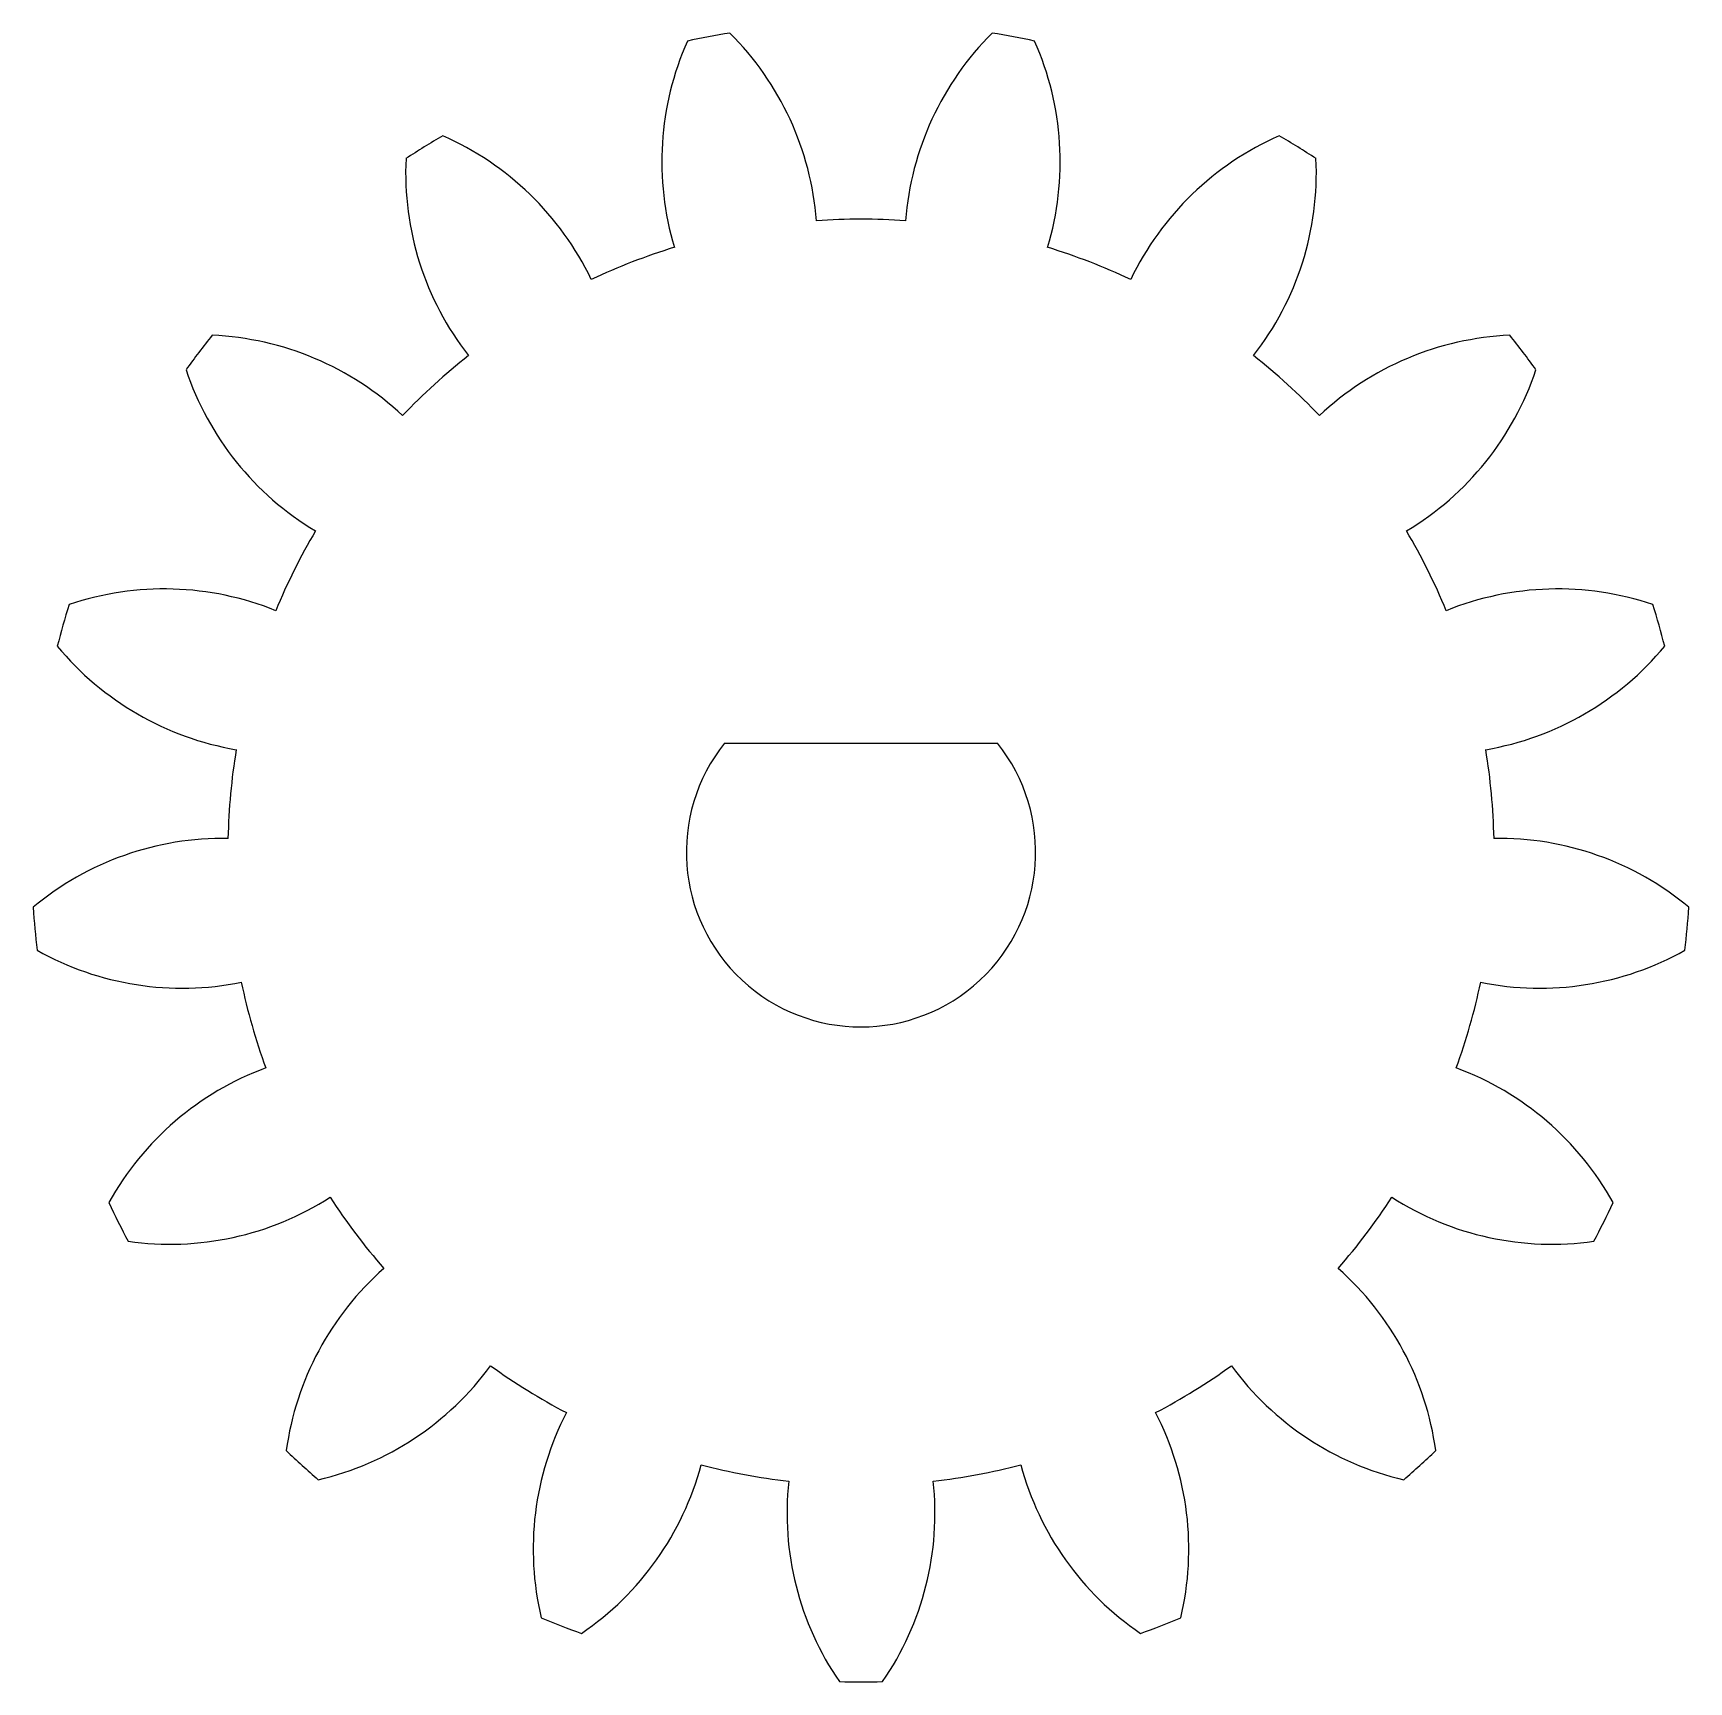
# Model space of a CAD drawing. Header units: millimetres. Extents: x -19 to 19, y -19 to 18.8.
import ezdxf

# ---------------------------------------------------------------- set-up
doc = ezdxf.new("R2010")
doc.units = ezdxf.units.MM

msp = doc.modelspace()

# ---------------------------------------------------------------- linework, layer by layer
at = {"color": 7, "linetype": 'Continuous', "lineweight": 25}
msp.add_line((-3.122, 2.5), (3.122, 2.5), dxfattribs=at)
for centre, radius, start, end in [((2.238, 15.817), 6.8, 156.0355, 196.7727), ((0, 0), 19, 99.0963, 102.0802), ((-7.8, 13.941), 6.8, 4.4038, 45.141), ((7.8, 13.941), 6.8, 134.859, 175.5962), ((0, 0), 19, 77.9198, 80.9037), ((-2.238, 15.817), 6.8, 343.2273, 23.9645), ((0, 0), 19, 120.2728, 123.2566), ((-12.31, 10.182), 6.8, 25.5803, 66.3174), ((12.31, 10.182), 6.8, 113.6826, 154.4197), ((0, 0), 19, 56.7434, 59.7272), ((-3.627, 15.557), 6.8, 177.212, 217.9492), ((3.627, 15.557), 6.8, 322.0508, 2.788), ((0, 0), 14.499, 85.9645, 94.0355), ((0, 0), 14.499, 107.141, 115.2119), ((0, 0), 14.499, 64.7881, 72.859), ((0, 0), 19, 141.4492, 144.4331), ((-15.156, 5.047), 6.8, 46.7567, 87.4939), ((15.156, 5.047), 6.8, 92.5061, 133.2433), ((0, 0), 19, 35.5669, 38.5508), ((0, 0), 14.499, 128.3175, 136.3884), ((0, 0), 14.499, 43.6116, 51.6825), ((-9.003, 13.197), 6.8, 198.3885, 239.1256), ((9.003, 13.197), 6.8, 300.8744, 341.6115), ((0, 0), 14.499, 149.4939, 157.5649), ((0, 0), 14.499, 22.4351, 30.5061), ((-15.956, -0.769), 6.8, 67.9332, 108.6704), ((15.956, -0.769), 6.8, 71.3296, 112.0668), ((0, 0), 19, 162.6257, 165.6096), ((0, 0), 19, 14.3904, 17.3743), ((-13.162, 9.053), 6.8, 219.5649, 260.3021), ((13.162, 9.053), 6.8, 279.6979, 320.4351), ((0, 0), 14.499, 170.6704, 178.7414), ((0, 0), 4, 141.3178, 38.6822), ((0, 0), 14.499, 1.2586, 9.3296), ((-14.601, -6.481), 6.8, 89.1097, 129.8468), ((14.601, -6.481), 6.8, 50.1532, 90.8903), ((0, 0), 19, 183.8022, 186.786), ((0, 0), 19, 353.214, 356.1978), ((-15.543, 3.687), 6.8, 240.7414, 281.4786), ((15.543, 3.687), 6.8, 258.5214, 299.2586), ((0, 0), 14.499, 191.8469, 199.9178), ((0, 0), 14.499, 340.0822, 348.1531), ((-11.274, -11.318), 6.8, 110.2861, 151.0233), ((11.274, -11.318), 6.8, 28.9767, 69.7139), ((-15.826, -2.177), 6.8, 261.9179, 302.655), ((0, 0), 14.499, 213.0234, 221.0943), ((0, 0), 14.499, 318.9057, 326.9766), ((15.826, -2.177), 6.8, 237.345, 278.0821), ((0, 0), 19, 204.9787, 207.9625), ((0, 0), 19, 332.0375, 335.0213), ((-6.424, -14.626), 6.8, 131.4626, 172.1998), ((6.424, -14.626), 6.8, 7.8002, 48.5374), ((-13.971, -7.746), 6.8, 283.0943, 323.8315), ((0, 0), 14.499, 234.1998, 242.2708), ((0, 0), 14.499, 297.7292, 305.8002), ((13.971, -7.746), 6.8, 216.1685, 256.9057), ((-0.707, -15.959), 6.8, 152.6391, 193.3763), ((0.707, -15.959), 6.8, 346.6237, 27.3609), ((0, 0), 19, 226.1551, 229.139), ((0, 0), 19, 310.861, 313.8449), ((-10.229, -12.27), 6.8, 304.2708, 345.008), ((0, 0), 14.499, 255.3763, 263.4472), ((5.106, -15.137), 6.8, 173.8156, 214.5527), ((-5.106, -15.137), 6.8, 325.4473, 6.1844), ((0, 0), 14.499, 276.5528, 284.6237), ((10.229, -12.27), 6.8, 194.992, 235.7292), ((0, 0), 19, 247.3316, 250.3155), ((0, 0), 19, 289.6845, 292.6684), ((0, 0), 19, 268.5081, 271.4919)]:
    msp.add_arc(centre, radius, start, end, dxfattribs=at)

doc.saveas('drawing.dxf')
